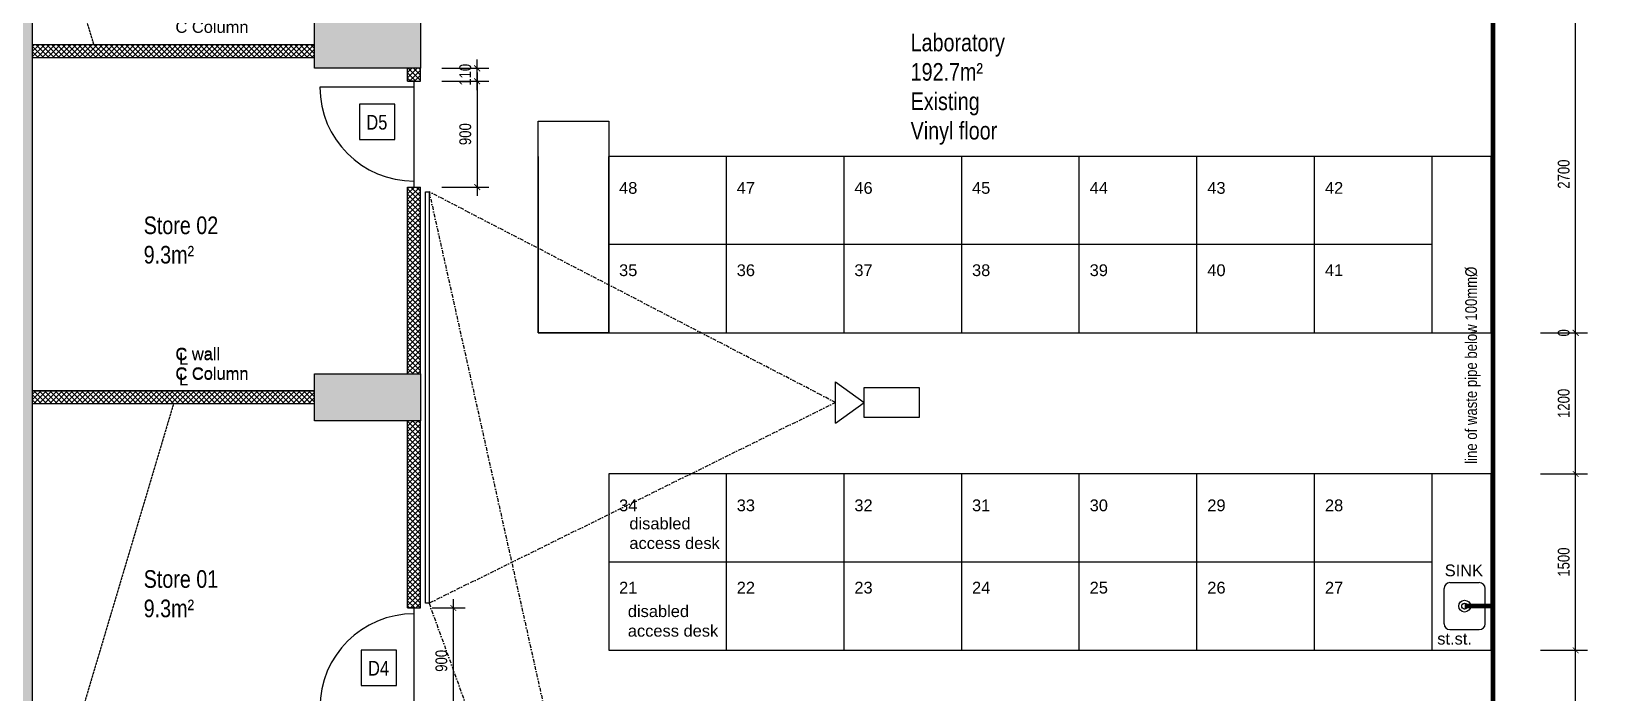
# Model space of a CAD drawing. Header units: millimetres. Extents: x -68315 to 81584, y -44830 to 67795.
# Drawn here: x -48988 to -35633, y 47135 to 52759 of the extents above; entities that cross this region are included whole.
import ezdxf

# ---------------------------------------------------------------- set-up
doc = ezdxf.new("R2010")
doc.units = ezdxf.units.MM
doc.linetypes.add('DASHDOT2', pattern=[12.7, 6.35, -3.175, 0, -3.175])
doc.linetypes.add('HIDDEN2', pattern=[4.7625, 3.175, -1.5875])
for name, color, linetype in [('BRICK_WALLS_P4', 1, 'Continuous'), ('COLUMNS_P5', 5, 'Continuous'), ('MSA-ABOVE', 9, 'DASHDOT2'), ('MSA-AREA', 7, 'Continuous'), ('MSA-DEMOLISH', 8, 'HIDDEN2'), ('MSA-DIMS20', 8, 'Continuous'), ('MSA-DIMS50', 8, 'Continuous'), ('MSA-DOOR', 9, 'Continuous'), ('MSA-DRAINAGE', 4, 'DASHDOT2'), ('MSA-Electrical 100', 6, 'Continuous'), ('MSA-FITTING', 5, 'Continuous'), ('MSA-HATCH', 8, 'Continuous'), ('MSA-HATCH ELEV1', 252, 'Continuous'), ('MSA-TEXT D&W 50', 7, 'Continuous'), ('MSA-TEXT1', 4, 'Continuous')]:
    doc.layers.add(name, color=color, linetype=linetype)
doc.layers.get('0').off()
doc.styles.add('Arial 1in20 2mm', font='arial.ttf', dxfattribs={"width": 0.8, "height": 40})
doc.styles.add('Arial 1in50 2mm', font='arial.ttf', dxfattribs={"width": 0.8, "height": 100})
doc.styles.add('Arial 1in50 3mm', font='arial.ttf', dxfattribs={"width": 0.8, "height": 150})
doc.dimstyles.new('DIM-20', dxfattribs={"dimtxt": 40, "dimasz": 30, "dimexe": 40, "dimexo": 40, "dimgap": 20, "dimtad": 1, "dimdec": 0, "dimrnd": 5, "dimzin": 0, "dimdsep": 46, "dimtxsty": 'Arial 1in20 2mm', "dimblk": 'ARCHTICK', "dimcen": 0.09, "dimdle": 20, "dimclrd": 256, "dimclre": 256, "dimclrt": 256, "dimadec": 0, "dimazin": 0, "dimtfac": 1, "dimtdec": 0, "dimtix": 1, "dimtmove": 2, "dimatfit": 3, "dimfxl": 1, "dimtolj": 1, "dimtzin": 0, "dimarcsym": 0})
doc.dimstyles.new('DIM-50', dxfattribs={"dimtxt": 100, "dimasz": 50, "dimexe": 100, "dimexo": 100, "dimgap": 50, "dimtad": 1, "dimdec": 0, "dimrnd": 5, "dimzin": 0, "dimdsep": 46, "dimtxsty": 'Arial 1in50 2mm', "dimblk": 'ARCHTICK', "dimcen": 0.09, "dimdle": 75, "dimclrd": 256, "dimclre": 256, "dimclrt": 256, "dimadec": 0, "dimazin": 0, "dimtfac": 1, "dimtdec": 0, "dimtix": 1, "dimtmove": 2, "dimatfit": 3, "dimfxl": 300, "dimfxlon": 1, "dimtolj": 1, "dimtzin": 0, "dimarcsym": 0})

# ---------------------------------------------------------------- blocks, each defined once
blk = doc.blocks.new('_ArchTick')
at = {"color": 0, "linetype": 'ByBlock', "const_width": 0.15}
blk.add_lwpolyline([(-0.5, -0.5), (0.5, 0.5)], dxfattribs=at)
blk = doc.blocks.new('*D47')
at = {"layer": 'MSA-DIMS50', "lineweight": -2, "ltscale": 0.2}
for p, q in [((-49652, 52570), (-49652, 55610)), ((-49352, 55535), (-49752, 55535)), ((-49352, 52645), (-49752, 52645))]:
    blk.add_line(p, q, dxfattribs=at)
at = {"layer": 'MSA-DIMS50', "lineweight": -2, "xscale": 50, "yscale": 50, "zscale": 50}
for p, rotation in [((-49652, 55535), 90), ((-49652, 52645), 270)]:
    blk.add_blockref('_ArchTick', p, dxfattribs=dict(at, rotation=rotation))
at = {"layer": 'MSA-DIMS50', "linetype": 'Continuous', "insert": (-49753, 54090), "char_height": 100, "attachment_point": 5, "rotation": 90, "style": 'Arial 1in50 2mm'}
blk.add_mtext('\\A1;2890', dxfattribs=at)
blk = doc.blocks.new('*D48')
at = {"layer": 'MSA-DIMS50', "lineweight": -2, "ltscale": 0.2}
for p, q in [((-49352, 52645), (-49752, 52645)), ((-49652, 52460), (-49652, 52720)), ((-49352, 52535), (-49752, 52535))]:
    blk.add_line(p, q, dxfattribs=at)
at = {"layer": 'MSA-DIMS50', "lineweight": -2, "xscale": 50, "yscale": 50, "zscale": 50}
for p, rotation in [((-49652, 52645), 270), ((-49652, 52535), 90)]:
    blk.add_blockref('_ArchTick', p, dxfattribs=dict(at, rotation=rotation))
at = {"layer": 'MSA-DIMS50', "linetype": 'Continuous', "insert": (-49753, 52590), "char_height": 100, "attachment_point": 5, "rotation": 90, "style": 'Arial 1in50 2mm'}
blk.add_mtext('\\A1;110', dxfattribs=at)
blk = doc.blocks.new('*D49')
at = {"layer": 'MSA-DIMS50', "lineweight": -2, "ltscale": 0.2}
for p, q in [((-49352, 52535), (-49752, 52535)), ((-49652, 49625), (-49652, 52610)), ((-49352, 49700), (-49752, 49700))]:
    blk.add_line(p, q, dxfattribs=at)
at = {"layer": 'MSA-DIMS50', "lineweight": -2, "xscale": 50, "yscale": 50, "zscale": 50}
for p, rotation in [((-49652, 52535), 90), ((-49652, 49700), 270)]:
    blk.add_blockref('_ArchTick', p, dxfattribs=dict(at, rotation=rotation))
at = {"layer": 'MSA-DIMS50', "linetype": 'Continuous', "insert": (-49753, 51118), "char_height": 100, "attachment_point": 5, "rotation": 90, "style": 'Arial 1in50 2mm'}
blk.add_mtext('\\A1;2835', dxfattribs=at)
blk = doc.blocks.new('*D53')
at = {"layer": 'MSA-DIMS50', "lineweight": -2, "ltscale": 0.2}
for p, q in [((-49352, 49590), (-49752, 49590)), ((-49652, 46625), (-49652, 49665)), ((-49352, 46700), (-49752, 46700))]:
    blk.add_line(p, q, dxfattribs=at)
at = {"layer": 'MSA-DIMS50', "lineweight": -2, "xscale": 50, "yscale": 50, "zscale": 50}
for p, rotation in [((-49652, 49590), 90), ((-49652, 46700), 270)]:
    blk.add_blockref('_ArchTick', p, dxfattribs=dict(at, rotation=rotation))
at = {"layer": 'MSA-DIMS50', "linetype": 'Continuous', "insert": (-49753, 48145), "char_height": 100, "attachment_point": 5, "rotation": 90, "style": 'Arial 1in50 2mm'}
blk.add_mtext('\\A1;2890', dxfattribs=at)
blk = doc.blocks.new('*D54')
at = {"layer": 'MSA-DIMS50', "lineweight": -2, "ltscale": 0.2}
for p, q in [((-49352, 49700), (-49752, 49700)), ((-49652, 49515), (-49652, 49775)), ((-49352, 49590), (-49752, 49590))]:
    blk.add_line(p, q, dxfattribs=at)
at = {"layer": 'MSA-DIMS50', "lineweight": -2, "xscale": 50, "yscale": 50, "zscale": 50}
for p, rotation in [((-49652, 49700), 270), ((-49652, 49590), 90)]:
    blk.add_blockref('_ArchTick', p, dxfattribs=dict(at, rotation=rotation))
at = {"layer": 'MSA-DIMS50', "linetype": 'Continuous', "insert": (-49753, 49645), "char_height": 100, "attachment_point": 5, "rotation": 90, "style": 'Arial 1in50 2mm'}
blk.add_mtext('\\A1;110', dxfattribs=at)
blk = doc.blocks.new('*D74')
at = {"layer": 'MSA-DIMS50', "lineweight": -2, "ltscale": 0.2}
for p, q in [((-35862, 46220), (-35862, 47570)), ((-36162, 47495), (-35762, 47495)), ((-36162, 46295), (-35762, 46295))]:
    blk.add_line(p, q, dxfattribs=at)
at = {"layer": 'MSA-DIMS50', "lineweight": -2, "xscale": 50, "yscale": 50, "zscale": 50}
for p, rotation in [((-35862, 47495), 90), ((-35862, 46295), 270)]:
    blk.add_blockref('_ArchTick', p, dxfattribs=dict(at, rotation=rotation))
at = {"layer": 'MSA-DIMS50', "linetype": 'Continuous', "insert": (-35963, 46895), "char_height": 100, "attachment_point": 5, "rotation": 90, "style": 'Arial 1in50 2mm'}
blk.add_mtext('\\A1;1200', dxfattribs=at)
blk = doc.blocks.new('*D81')
at = {"layer": 'MSA-DIMS50', "lineweight": -2, "ltscale": 0.2}
for p, q in [((-35862, 47420), (-35862, 49070)), ((-36162, 48995), (-35762, 48995)), ((-36162, 47495), (-35762, 47495))]:
    blk.add_line(p, q, dxfattribs=at)
at = {"layer": 'MSA-DIMS50', "lineweight": -2, "xscale": 50, "yscale": 50, "zscale": 50}
for p, rotation in [((-35862, 48995), 90), ((-35862, 47495), 270)]:
    blk.add_blockref('_ArchTick', p, dxfattribs=dict(at, rotation=rotation))
at = {"layer": 'MSA-DIMS50', "linetype": 'Continuous', "insert": (-35963, 48245), "char_height": 100, "attachment_point": 5, "rotation": 90, "style": 'Arial 1in50 2mm'}
blk.add_mtext('\\A1;1500', dxfattribs=at)
blk = doc.blocks.new('*D83')
at = {"layer": 'MSA-DIMS50', "lineweight": -2, "ltscale": 0.2}
for p, q in [((-36162, 52895), (-35762, 52895)), ((-35862, 50120), (-35862, 52970)), ((-36162, 50195), (-35762, 50195))]:
    blk.add_line(p, q, dxfattribs=at)
at = {"layer": 'MSA-DIMS50', "lineweight": -2, "xscale": 50, "yscale": 50, "zscale": 50}
for p, rotation in [((-35862, 52895), 90), ((-35862, 50195), 270)]:
    blk.add_blockref('_ArchTick', p, dxfattribs=dict(at, rotation=rotation))
at = {"layer": 'MSA-DIMS50', "linetype": 'Continuous', "insert": (-35963, 51545), "char_height": 100, "attachment_point": 5, "rotation": 90, "style": 'Arial 1in50 2mm'}
blk.add_mtext('\\A1;2700', dxfattribs=at)
blk = doc.blocks.new('*D85')
at = {"layer": 'MSA-DIMS50', "lineweight": -2, "ltscale": 0.2}
for p, q in [((-35862, 50120), (-35862, 50270)), ((-36162, 50195), (-35762, 50195)), ((-36162, 50195), (-35762, 50195))]:
    blk.add_line(p, q, dxfattribs=at)
at = {"layer": 'MSA-DIMS50', "lineweight": -2, "xscale": 50, "yscale": 50, "zscale": 50}
for rotation in [90, 270]:
    blk.add_blockref('_ArchTick', (-35862, 50195), dxfattribs=dict(at, rotation=rotation))
at = {"layer": 'MSA-DIMS50', "linetype": 'Continuous', "insert": (-35963, 50195), "char_height": 100, "attachment_point": 5, "rotation": 90, "style": 'Arial 1in50 2mm'}
blk.add_mtext('\\A1;0', dxfattribs=at)
blk = doc.blocks.new('*D87')
at = {"layer": 'MSA-DIMS50', "lineweight": -2, "ltscale": 0.2}
for p, q in [((-35862, 48920), (-35862, 50270)), ((-36162, 50195), (-35762, 50195)), ((-36162, 48995), (-35762, 48995))]:
    blk.add_line(p, q, dxfattribs=at)
at = {"layer": 'MSA-DIMS50', "lineweight": -2, "xscale": 50, "yscale": 50, "zscale": 50}
for p, rotation in [((-35862, 50195), 90), ((-35862, 48995), 270)]:
    blk.add_blockref('_ArchTick', p, dxfattribs=dict(at, rotation=rotation))
at = {"layer": 'MSA-DIMS50', "linetype": 'Continuous', "insert": (-35963, 49595), "char_height": 100, "attachment_point": 5, "rotation": 90, "style": 'Arial 1in50 2mm'}
blk.add_mtext('\\A1;1200', dxfattribs=at)
blk = doc.blocks.new('*D90')
at = {"layer": 'MSA-DIMS20', "lineweight": -2, "ltscale": 0.2}
for p, q in [((-45199, 52260), (-45199, 52520)), ((-45499, 52445), (-45099, 52445)), ((-45499, 52335), (-45099, 52335))]:
    blk.add_line(p, q, dxfattribs=at)
at = {"layer": 'MSA-DIMS20', "lineweight": -2, "xscale": 50, "yscale": 50, "zscale": 50}
for p, rotation in [((-45199, 52445), 270), ((-45199, 52335), 90)]:
    blk.add_blockref('_ArchTick', p, dxfattribs=dict(at, rotation=rotation))
at = {"layer": 'MSA-DIMS20', "linetype": 'Continuous', "insert": (-45300, 52390), "char_height": 100, "attachment_point": 5, "rotation": 90, "style": 'Arial 1in50 2mm'}
blk.add_mtext('\\A1;110', dxfattribs=at)
blk = doc.blocks.new('*D97')
at = {"layer": 'MSA-DIMS20', "lineweight": -2, "ltscale": 0.2}
for p, q in [((-45199, 52410), (-45199, 51360)), ((-45499, 52335), (-45099, 52335)), ((-45499, 51435), (-45099, 51435))]:
    blk.add_line(p, q, dxfattribs=at)
at = {"layer": 'MSA-DIMS20', "lineweight": -2, "xscale": 50, "yscale": 50, "zscale": 50}
for p, rotation in [((-45199, 52335), 90), ((-45199, 51435), 270)]:
    blk.add_blockref('_ArchTick', p, dxfattribs=dict(at, rotation=rotation))
at = {"layer": 'MSA-DIMS20', "linetype": 'Continuous', "insert": (-45300, 51885), "char_height": 100, "attachment_point": 5, "rotation": 90, "style": 'Arial 1in50 2mm'}
blk.add_mtext('\\A1;900', dxfattribs=at)
blk = doc.blocks.new('*D98')
at = {"layer": 'MSA-DIMS20', "lineweight": -2, "ltscale": 0.2}
for p, q in [((-45581, 47855), (-45302, 47855)), ((-45402, 47930), (-45402, 46880)), ((-45581, 46955), (-45302, 46955))]:
    blk.add_line(p, q, dxfattribs=at)
at = {"layer": 'MSA-DIMS20', "lineweight": -2, "xscale": 50, "yscale": 50, "zscale": 50}
for p, rotation in [((-45402, 47855), 90), ((-45402, 46955), 270)]:
    blk.add_blockref('_ArchTick', p, dxfattribs=dict(at, rotation=rotation))
at = {"layer": 'MSA-DIMS20', "linetype": 'Continuous', "insert": (-45503, 47405), "char_height": 100, "attachment_point": 5, "rotation": 90, "style": 'Arial 1in50 2mm'}
blk.add_mtext('\\A1;900', dxfattribs=at)

msp = doc.modelspace()

# ---------------------------------------------------------------- hatches: boundary and pattern name
at = {"layer": 'MSA-HATCH', "ltscale": 0.2}
h = msp.add_hatch(dxfattribs=at)
h.set_pattern_fill('ANSI37', color=10, scale=10)
h.set_pattern_definition([(45, (-111707.39, -101378.395), (-22.4506403, 22.4506403), []), (135, (-111707.39, -101378.395), (-22.4506403, -22.4506403), [])])
h.paths.add_polyline_path([(-46580.6, 43700.5), (-48980.6, 43700.5), (-48980.6, 43590.5), (-46580.6, 43590.5)])
h.paths.add_polyline_path([(-46580.6, 46700.5), (-48980.6, 46700.5), (-48980.6, 46590.5), (-46580.6, 46590.5)])
h.paths.add_polyline_path([(-45680.6, 46955.5), (-45790.6, 46955.5), (-45790.6, 46845.5), (-45680.6, 46845.5)])
h.paths.add_polyline_path([(-45680.6, 49445.5), (-45790.6, 49445.5), (-45790.6, 47855.5), (-45680.6, 47855.5)])
h.paths.add_polyline_path([(-46580.6, 49700.5), (-48980.6, 49700.5), (-48980.6, 49590.5), (-46580.6, 49590.5)])
h.paths.add_polyline_path([(-45680.6, 51435.5), (-45790.6, 51435.5), (-45790.6, 49845.5), (-45680.6, 49845.5)])
h.paths.add_polyline_path([(-45680.6, 52445.5), (-45790.6, 52445.5), (-45790.6, 52335.5), (-45680.6, 52335.5)])
h.paths.add_polyline_path([(-46580.6, 52645.5), (-48980.6, 52645.5), (-48980.6, 52535.5), (-46580.6, 52535.5)])
at = {"layer": 'MSA-HATCH ELEV1', "ltscale": 0.2}
h = msp.add_hatch(color=256, dxfattribs=at)
h.dxf.hatch_style = 1
h.paths.add_polyline_path([(-48980.6, 37800.5), (-48580.6, 37800.5), (-48580.6, 37910.5), (-48580.6, 38100.5), (-48980.6, 38100.5), (-48980.6, 61545.5), (-46580.6, 61545.5), (-46580.6, 61445.5), (-45680.6, 61445.5), (-45680.6, 61845.5), (-46280.6, 61845.5), (-46280.6, 64445.5), (-45680.6, 64445.5), (-45680.6, 64845.5), (-46280.6, 64845.5), (-46280.6, 66085.5), (-44980.6, 66085.5), (-44980.6, 65685.5), (-41480.6, 65685.5), (-41480.6, 66085.5), (-38880.6, 66085.5), (-38880.6, 65685.5), (-35480.6, 65685.5), (-35480.6, 66085.5), (-34080.6, 66085.5), (-34080.6, 64845.5), (-34680.6, 64845.5), (-34680.6, 64445.5), (-34080.6, 64445.5), (-34080.6, 61845.5), (-34680.6, 61845.5), (-34680.6, 61445.5), (-34080.6, 61445.5), (-34080.6, 60649), (-33780.6, 60649), (-33780.6, 61545.5), (-28030.6, 61545.5), (-28030.6, 62345.5), (-23830.6, 62345.5), (-23830.6, 61530.5), (-23530.6, 61530.5), (-23530.6, 67495.5), (8969.4, 67495.5), (8969.4, 63768.5), (7619.4, 62418.5), (7619.4, 61845.5), (-1780.6, 61845.5), (-1780.6, 61530.5), (13969.4, 61530.5), (13969.4, 63945.5), (9269.4, 63945.5), (9269.4, 67795.5), (-23830.6, 67795.5), (-23830.6, 62645.5), (-28330.6, 62645.5), (-28330.6, 61845.5), (-33780.6, 61845.5), (-33780.6, 66385.5), (-35880.6, 66385.5), (-35880.6, 66085.5), (-38480.6, 66085.5), (-38480.6, 66385.5), (-41880.6, 66385.5), (-41880.6, 66085.5), (-44380.6, 66085.5), (-44380.6, 66385.5), (-46580.6, 66385.5), (-46580.6, 61845.5), (-49280.6, 61845.5), (-49280.6, 37645.5), (-60180.6, 37645.5), (-60180.6, 34445.5), (-59880.6, 34445.5), (-59880.6, 34545.5), (-50580.6, 34545.5), (-50580.6, 34845.5), (-59880.6, 34845.5), (-59880.6, 37345.5), (-48980.6, 37345.5)])
h.paths.add_polyline_path([(7919.4, 61845.5), (7919.4, 62295.5), (9269.4, 63645.5), (13669.4, 63645.5), (13669.4, 61845.5)], flags=16)
h = msp.add_hatch(color=256, dxfattribs=at)
h.dxf.hatch_style = 1
h.paths.add_polyline_path([(-45680.6, 58845.5), (-46580.6, 58845.5), (-46580.6, 58445.5), (-45680.6, 58445.5)])
h.paths.add_polyline_path([(-45680.6, 55845.5), (-46580.6, 55845.5), (-46580.6, 55445.5), (-45680.6, 55445.5)])
h.paths.add_polyline_path([(-45680.6, 52845.5), (-46580.6, 52845.5), (-46580.6, 52445.5), (-45680.6, 52445.5)])
h.paths.add_polyline_path([(-45680.6, 49845.5), (-46580.6, 49845.5), (-46580.6, 49445.5), (-45680.6, 49445.5)])
h.paths.add_polyline_path([(-45680.6, 46845.5), (-46580.6, 46845.5), (-46580.6, 46445.5), (-45806.6, 46445.5), (-45806.6, 46445.5), (-45730.6, 46445.5), (-45680.6, 46445.5)])
h.paths.add_polyline_path([(-45680.6, 43845.5), (-45730.6, 43845.5), (-45730.6, 43845.5), (-45806.6, 43845.5), (-46580.6, 43845.5), (-46580.6, 43445.5), (-45806.6, 43445.5), (-45806.6, 43445.5), (-45730.6, 43445.5), (-45680.6, 43445.5)])
h.paths.add_polyline_path([(-45680.6, 40845.5), (-46580.6, 40845.5), (-46580.6, 40445.5), (-45680.6, 40445.5)])
h.paths.add_polyline_path([(-33780.6, 42345.5), (-34680.6, 42345.5), (-34680.6, 41945.5), (-33780.6, 41945.5)])
h.paths.add_polyline_path([(-33780.6, 43845.5), (-34680.6, 43845.5), (-34680.6, 43445.5), (-33780.6, 43445.5)])
h.paths.add_polyline_path([(-33780.6, 46845.5), (-34680.6, 46845.5), (-34680.6, 46445.5), (-33780.6, 46445.5)])
h.paths.add_polyline_path([(-33780.6, 49845.5), (-34680.6, 49845.5), (-34680.6, 49445.5), (-33780.6, 49445.5)])
h.paths.add_polyline_path([(-33780.6, 52845.5), (-34680.6, 52845.5), (-34680.6, 52445.5), (-33780.6, 52445.5)])
h.paths.add_polyline_path([(-33780.6, 55845.5), (-34680.6, 55845.5), (-34680.6, 55445.5), (-33780.6, 55445.5)])
h.paths.add_polyline_path([(-33930.6, 58845.5), (-34830.6, 58845.5), (-34830.6, 58445.5), (-33930.6, 58445.5)])

# ---------------------------------------------------------------- linework, layer by layer
at = {"layer": 'BRICK_WALLS_P4', "linetype": 'Continuous'}
for p, q in [((-46580.6, 52645.5), (-48980.6, 52645.5)), ((-46580.6, 52535.5), (-48980.6, 52535.5)), ((-45790.6, 52335.5), (-45790.6, 52445.5)), ((-45680.6, 52335.5), (-45680.6, 52445.5)), ((-45790.6, 52335.5), (-45680.6, 52335.5)), ((-45790.6, 49845.5), (-45790.6, 51435.5)), ((-45790.6, 51435.5), (-45680.6, 51435.5)), ((-45680.6, 49845.5), (-45680.6, 51435.5)), ((-46580.6, 49700.5), (-48980.6, 49700.5)), ((-46580.6, 49590.5), (-48980.6, 49590.5)), ((-45790.6, 47855.5), (-45790.6, 49445.5)), ((-45680.6, 47855.5), (-45680.6, 49445.5)), ((-45790.6, 47855.5), (-45680.6, 47855.5))]:
    msp.add_line(p, q, dxfattribs=at)
at = {"layer": 'COLUMNS_P5', "linetype": 'Continuous'}
msp.add_line((-48980.6, 61545.5), (-48980.6, 38100.5), dxfattribs=at)
for points in [[(-46580.6, 52445.5), (-46580.6, 52845.5), (-45680.6, 52845.5), (-45680.6, 52445.5), (-46580.6, 52445.5)], [(-46580.6, 49445.5), (-46580.6, 49845.5), (-45680.6, 49845.5), (-45680.6, 49445.5), (-46580.6, 49445.5)]]:
    msp.add_lwpolyline(points, dxfattribs=at)
at = {"layer": 'MSA-ABOVE', "ltscale": 5}
for p, q in [((-42152.4, 49602.7), (-45607.8, 51395.5)), ((-45607.8, 51395.5), (-43580.6, 42295.5)), ((-42152.4, 49602.7), (-45607.8, 47895.5)), ((-45607.8, 47895.5), (-43580.6, 42295.5))]:
    msp.add_line(p, q, dxfattribs=at)
at = {"layer": 'MSA-AREA', "ltscale": 0.2}
for points in [[(-48980.6, 49700.5), (-46580.6, 49700.5), (-46580.6, 49845.5), (-45790.6, 49845.5), (-45790.6, 51435.5), (-45735.6, 51435.5), (-45735.6, 52335.5), (-45790.6, 52335.5), (-45790.6, 52445.5), (-46580.6, 52445.5), (-46580.6, 52535.5), (-48980.6, 52535.5), (-48980.6, 49700.5)], [(-48980.6, 46700.5), (-46580.6, 46700.5), (-46580.6, 46845.5), (-45790.6, 46845.5), (-45790.6, 46955.5), (-45735.6, 46955.5), (-45735.6, 47855.5), (-45790.6, 47855.5), (-45790.6, 49445.5), (-46580.6, 49445.5), (-46580.6, 49590.5), (-48980.6, 49590.5), (-48980.6, 46700.5)]]:
    msp.add_lwpolyline(points, dxfattribs=at)
at = {"layer": 'MSA-DEMOLISH', "ltscale": 0.2}
msp.add_line((-46580.6, 52535.5), (-46580.6, 52645.5), dxfattribs=at)
at = {"layer": 'MSA-DOOR', "ltscale": 0.2}
msp.add_line((-45735.6, 52285.5), (-46535.6, 52285.5), dxfattribs=at)
for centre, start, end in [((-45735.6, 52285.5), 180, 270), ((-45735.6, 47005.5), 90, 180)]:
    msp.add_arc(centre, 800, start, end, dxfattribs=at)
at = {"layer": 'MSA-DRAINAGE', "color": 72, "lineweight": 211, "ltscale": 2, "const_width": 40}
msp.add_lwpolyline([(-36564.4, 61410.5), (-36564.4, 43052.6)], dxfattribs=at)
at = {"layer": 'MSA-DRAINAGE', "color": 72, "ltscale": 2, "const_width": 40}
msp.add_lwpolyline([(-36805.6, 47870.5), (-36564.4, 47870.5)], dxfattribs=at)
at = {"layer": 'MSA-DRAINAGE', "ltscale": 0.2}
msp.add_circle((-36805.6, 47870.5), 25, dxfattribs=at)
at = {"layer": 'MSA-Electrical 100', "ltscale": 0.2}
for p, q in [((-42152.4, 49777.6), (-41909.7, 49602.7)), ((-42152.4, 49427.8), (-42152.4, 49777.6)), ((-42152.4, 49427.8), (-41909.7, 49602.7))]:
    msp.add_line(p, q, dxfattribs=at)
for points in [[(-45637.8, 51395.5), (-45607.8, 51395.5), (-45607.8, 47895.5), (-45637.8, 47895.5)], [(-41909.7, 49730), (-41442.5, 49730), (-41442.5, 49475.3), (-41909.7, 49475.3)]]:
    msp.add_lwpolyline(points, close=True, dxfattribs=at)
at = {"layer": 'MSA-FITTING', "ltscale": 0.2}
for p, q in [((-44080.6, 50195.5), (-44080.6, 51695.5)), ((-43080.6, 50195.5), (-43080.6, 51695.5)), ((-42080.6, 50195.5), (-42080.6, 51695.5)), ((-41080.6, 50195.5), (-41080.6, 51695.5)), ((-40080.6, 50195.5), (-40080.6, 51695.5)), ((-39080.6, 50195.5), (-39080.6, 51695.5)), ((-38080.6, 50195.5), (-38080.6, 51695.5)), ((-37080.6, 50195.5), (-37080.6, 51695.5)), ((-36580.6, 50195.5), (-36580.6, 51595.5)), ((-37080.6, 50945.5), (-44080.6, 50945.5)), ((-43080.6, 47495.5), (-43080.6, 48995.5)), ((-42080.6, 47495.5), (-42080.6, 48995.5)), ((-41080.6, 47495.5), (-41080.6, 48995.5)), ((-40080.6, 47495.5), (-40080.6, 48995.5)), ((-39080.6, 47495.5), (-39080.6, 48995.5)), ((-38080.6, 47495.5), (-38080.6, 48995.5)), ((-37080.6, 47495.5), (-37080.6, 48995.5)), ((-36580.6, 47495.5), (-36580.6, 48995.5)), ((-37080.6, 48245.5), (-44080.6, 48245.5)), ((-36980.6, 47720.5), (-36980.6, 48020.5)), ((-36930.6, 48070.5), (-36680.6, 48070.5)), ((-36630.6, 47720.5), (-36630.6, 48020.5)), ((-36930.6, 47670.5), (-36680.6, 47670.5))]:
    msp.add_line(p, q, dxfattribs=at)
for points in [[(-44680.6, 51995.5), (-44080.6, 51995.5), (-44080.6, 50195.5), (-44680.6, 50195.5)], [(-44080.6, 47495.5), (-36580.6, 47495.5), (-36580.6, 48995.5), (-44080.6, 48995.5)]]:
    msp.add_lwpolyline(points, close=True, dxfattribs=at)
msp.add_lwpolyline([(-44680.6, 51695.5), (-44680.6, 50195.5), (-36580.6, 50195.5), (-36580.6, 51695.5), (-44080.6, 51695.5)], dxfattribs=at)
for radius in [50, 25]:
    msp.add_circle((-36805.6, 47870.5), radius, dxfattribs=at)
for centre, start, end in [((-36930.6, 48020.5), 90, 180), ((-36680.6, 48020.5), 0, 90), ((-36930.6, 47720.5), 180, 270), ((-36680.6, 47720.5), 270, 0)]:
    msp.add_arc(centre, 50, start, end, dxfattribs=at)
at = {"layer": 'MSA-TEXT D&W 50'}
for points in [[(-46199.2, 51840.2), (-45899.2, 51840.2), (-45899.2, 52140.2), (-46199.2, 52140.2)], [(-46184.7, 47196.2), (-45884.7, 47196.2), (-45884.7, 47496.2), (-46184.7, 47496.2)]]:
    msp.add_lwpolyline(points, close=True, dxfattribs=at)

# ---------------------------------------------------------------- texts
at = {"layer": 'MSA-DIMS50', "ltscale": 0.2, "char_height": 100, "attachment_point": 1, "style": 'Arial 1in50 2mm'}
for s, insert in [('{\\W1;48}', (-43992.8, 51477.8)), ('{\\W1;47}', (-42992.8, 51477.8)), ('{\\W1;46}', (-41992.8, 51477.8)), ('{\\W1;45}', (-40992.8, 51477.8)), ('{\\W1;44}', (-39992.8, 51477.8)), ('{\\W1;43}', (-38992.8, 51477.8)), ('{\\W1;42}', (-37992.8, 51477.8)), ('{\\W1;35}', (-43992.8, 50777.8)), ('{\\W1;36}', (-42992.8, 50777.8)), ('{\\W1;37}', (-41992.8, 50777.8)), ('{\\W1;38}', (-40992.8, 50777.8)), ('{\\W1;39}', (-39992.8, 50777.8)), ('{\\W1;40}', (-38992.8, 50777.8)), ('{\\W1;41}', (-37992.8, 50777.8)), ('{\\W1;34}', (-43992.8, 48777.8)), ('{\\W1;33}', (-42992.8, 48777.8)), ('{\\W1;32}', (-41992.8, 48777.8)), ('{\\W1;31}', (-40992.8, 48777.8)), ('{\\W1;30}', (-39992.8, 48777.8)), ('{\\W1;29}', (-38992.8, 48777.8)), ('{\\W1;28}', (-37992.8, 48777.8)), ('{\\W1;21}', (-43992.8, 48077.8)), ('{\\W1;22}', (-42992.8, 48077.8)), ('{\\W1;23}', (-41992.8, 48077.8)), ('{\\W1;24}', (-40992.8, 48077.8)), ('{\\W1;25}', (-39992.8, 48077.8)), ('{\\W1;26}', (-38992.8, 48077.8)), ('{\\W1;27}', (-37992.8, 48077.8))]:
    msp.add_mtext_dynamic_manual_height_columns(s, width=959.852, gutter_width=500, heights=[0], dxfattribs=dict(at, insert=insert))
at = {"layer": 'MSA-TEXT D&W 50', "char_height": 125, "attachment_point": 1, "style": 'Arial 1in50 2mm'}
for s, insert in [('\\pxqc;D5', (-46160.5, 52048.9)), ('\\pxqc;D4', (-46146, 47404.8))]:
    msp.add_mtext_dynamic_manual_height_columns(s, width=217.149, gutter_width=15, heights=[0], dxfattribs=dict(at, insert=insert))
at = {"layer": 'MSA-TEXT1', "ltscale": 0.2, "attachment_point": 1}
for s, insert, char_height, style in [('{\\W1;C wall \\PC Column}', (-47763.7, 53013.4), 100, 'Arial 1in50 2mm'), ('Laboratory 192.7m²\\PExisting Vinyl floor', (-41514.6, 52739.8), 150, 'Arial 1in50 3mm'), ('Store 02\\P9.3m²', (-48033.7, 51184.8), 150, 'Arial 1in50 3mm'), ('{\\W1;C wall \\PC Column}', (-47763.7, 50068.4), 100, 'Arial 1in50 2mm'), ('{\\W1;C wall \\PC Column}', (-47763.7, 50062), 100, 'Arial 1in50 2mm'), ('{\\W1;L}', (-47733, 50025.5), 100, 'Arial 1in50 2mm'), ('{\\W1;L}', (-47733, 49849.2), 100, 'Arial 1in50 2mm'), ('{\\W1;disabled access desk}', (-43905.3, 48623.3), 100, 'Arial 1in50 2mm'), ('{\\W1;SINK}', (-36974.7, 48224.5), 100, 'Arial 1in50 2mm'), ('Store 01\\P9.3m²', (-48033.7, 48176.2), 150, 'Arial 1in50 3mm'), ('{\\W1;disabled access desk}', (-43918.5, 47877.4), 100, 'Arial 1in50 2mm'), ('{\\W1;st.st.}', (-37038.3, 47643.6), 100, 'Arial 1in50 2mm')]:
    msp.add_mtext_dynamic_manual_height_columns(s, width=959.852, gutter_width=500, heights=[0], dxfattribs=dict(at, insert=insert, char_height=char_height, style=style))
at = {"layer": 'MSA-TEXT1', "ltscale": 0.2, "insert": (-36800.4, 49081.2), "char_height": 100, "attachment_point": 1, "rotation": 90, "style": 'Arial 1in50 2mm'}
msp.add_mtext_dynamic_manual_height_columns('line of waste pipe below 100mm%%C', width=3495.799, gutter_width=500, heights=[0], dxfattribs=at)

# ---------------------------------------------------------------- dimensions: what is measured, and where the dimension line sits
at = {"layer": 'MSA-DIMS20', "ltscale": 0.2}
for base, p1, p2, picture, middle in [((-45198.7, 52445.5), (-45680.6, 52335.5), (-45680.6, 52445.5), '*D90', (-45299.8, 52390.5)), ((-45198.7, 51435.5), (-45680.6, 52335.5), (-45680.6, 51435.5), '*D97', (-45299.8, 51885.5)), ((-45402, 46955.5), (-45680.6, 47855.5), (-45680.6, 46955.5), '*D98', (-45503, 47405.5))]:
    dim = msp.add_linear_dim(base=base, p1=p1, p2=p2, angle=90, dimstyle='DIM-50', dxfattribs=at)
    dim.commit()
    dim.dimension.update_dxf_attribs({"geometry": picture, "text_midpoint": middle})
at = {"layer": 'MSA-DIMS50', "ltscale": 0.2}
for base, p1, p2, picture, middle in [((-49652.1, 55535.5), (-48980.6, 52645.5), (-48980.6, 55535.5), '*D47', (-49753.1, 54090.5)), ((-35862.4, 52895.5), (-36580.6, 50195.5), (-36580.6, 52895.5), '*D83', (-35963.5, 51545.5)), ((-49652.1, 52645.5), (-48980.6, 52535.5), (-48980.6, 52645.5), '*D48', (-49753.1, 52590.5)), ((-49652.1, 52535.5), (-48980.6, 49700.5), (-48980.6, 52535.5), '*D49', (-49753.1, 51118)), ((-35862.4235434, 50195.4800272), (-36580.6299987, 50195.4800272), (-36580.6299987, 50195.4800272), '*D85', (-35963.4735434, 50195.4800272)), ((-35862.4, 50195.5), (-36580.6, 48995.5), (-36580.6, 50195.5), '*D87', (-35963.5, 49595.5)), ((-49652.1, 49700.5), (-48980.6, 49590.5), (-48980.6, 49700.5), '*D54', (-49753.1, 49645.5)), ((-49652.1, 49590.5), (-48980.6, 46700.5), (-48980.6, 49590.5), '*D53', (-49753.1, 48145.5)), ((-35862.4, 48995.5), (-36580.6, 47495.5), (-36580.6, 48995.5), '*D81', (-35963.5, 48245.5)), ((-35862.4, 47495.5), (-36580.6, 46295.5), (-36580.6, 47495.5), '*D74', (-35963.5, 46895.5))]:
    dim = msp.add_linear_dim(base=base, p1=p1, p2=p2, angle=90, dimstyle='DIM-50', dxfattribs=at)
    dim.commit()
    dim.dimension.update_dxf_attribs({"geometry": picture, "text_midpoint": middle})

# ---------------------------------------------------------------- leaders
at = {"layer": 'MSA-DEMOLISH', "ltscale": 0.2}
for points in [[(-48456.3, 52645.5), (-48829.3, 53876.5), (-49915.8, 53876.5)], [(-47780.6, 49590.5), (-48828.3, 46071.3)]]:
    msp.add_leader(points, dimstyle='DIM-20', override={"dimgap": 20, "dimtad": 0}, dxfattribs=at)

doc.saveas('drawing.dxf')
